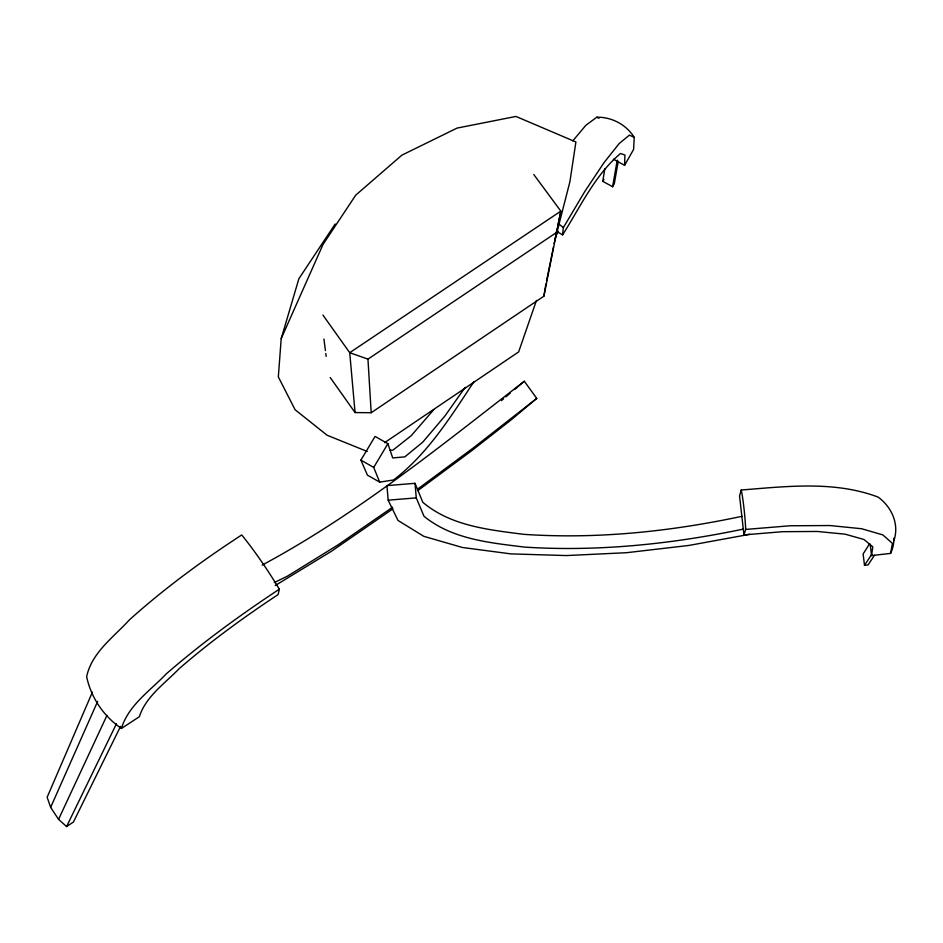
<?xml version="1.0" encoding="UTF-8"?>
<svg xmlns="http://www.w3.org/2000/svg" width="943" height="943" viewBox="0 0 943 943"><rect width="100%" height="100%" fill="white"/><g stroke="black" fill="none" stroke-linecap="round" stroke-linejoin="round"><path stroke-width="1.41" d="M613.41 159.178L624.572 165.331L624.938 155.076L620.518 153.485C594.809 175.139 580.369 206.93 562.617 234.831L556.358 231.353M572.849 140.849L585.839 125.313L596.801 117.215C611.689 116.897 626.376 124.665 634.226 137.36L633.59 149.442L624.572 165.331M335.178 224.01L298.884 278.727L281.203 338.596L278.326 376.905L295.1 409.745L327.08 435.23L367.298 451.485M562.617 234.831L563.336 227.64L584.754 191.582L603.885 162.821L619.138 143.607L629.417 135.12L634.226 137.36M893.881 538.147A35.41 34.372 0 0 1 890.581 553.4L871.58 555.568L872.794 546.834L863.941 539.479L845.093 534.174L817.31 531.463L782.631 531.687L743.933 534.881L739.548 495.947L741.245 490.006C786.603 486.435 834.531 480.6 878.11 497.102C891.713 506.921 899.61 524.426 893.834 540.822M618.254 161.253L614.294 183.744L612.596 186.726L602.813 181.339L604.805 168.644M330.215 377.53L355.063 412.562L371.188 412.728L543.887 296.185L545.938 283.867M612.596 186.726L617.229 160.157M543.887 296.185L560.826 211.138L533.785 174.514M890.581 553.4L892.455 543.392L882.813 534.893L861.596 528.728L829.934 525.546L790.163 525.758L745.701 529.424L743.933 534.881M546.527 281.014L553.529 246.795M554.991 239.663L557.325 228.253M557.902 225.401L560.826 211.138L349.723 352.706L355.063 412.562M279.317 589.21L278.126 594.573C243.73 617.288 210.372 641.605 179.205 668.622C164.919 683.486 145.917 696.299 139.34 716.739L121.423 728.444A86.402 84.304 -2.9 0 1 86.65 676.732C91.66 652.532 113.655 637.209 129.38 619.881C164.365 588.444 202.356 560.602 241.726 534.94A84.611 13.756 56.9 0 1 279.317 589.21C239.946 615.201 201.767 643.032 166.133 673.986C150.137 690.818 128.413 705.223 121.423 728.444M554.071 243.518L569.89 181.775L575.902 141.98L515.951 116.437L457.049 128.095L401.895 155.147L355.723 195.154L323.048 244.402L281.203 338.596M536.449 300.428L518.65 351.904L384.603 442.668M92.39 692.15L47.15 797.248L50.639 807.397L58.56 819.349L66.576 826.563L73.413 822.048L120.574 726.346M50.639 807.397L97.671 701.333M58.56 819.349L106.995 715.336M556.264 235.243L558.15 231.283M66.576 826.563L116.437 723.764M602.813 181.339L603.944 179.347M379.687 482.132L373.711 467.422L387.903 443.693L375.09 436.409L360.886 460.101L367.44 475.142L379.687 482.132L393.573 479.963C427.533 454.019 450.613 417.03 473.857 381.797M869.387 544.076L863.116 553.977L864.507 565.328L868.067 564.928L874.479 555.286M864.507 565.328L871.615 554.508M465.182 387.314L444.955 415.957L422.688 442.22L404.795 456.872L392.712 457.921L387.903 443.693M433.768 409.627L411.219 435.701L392.96 450.129L390.166 450.306M501.44 400.598L503.621 398.759M505.79 396.92L510.151 393.231M514.513 389.542L524.308 381.255L536.744 398.406L510.469 420.425L471.052 451.202L417.796 490.596M524.308 381.255C440.039 446.558 356.36 514.536 262.154 565.105M536.744 398.406L473.457 447.819L417.454 489.252M392.642 507.193L338.101 544.83L287.415 576.173L274.26 582.574M392.889 508.855L331.5 551.219L275.215 585.532M322.93 315.08L349.723 352.706L367.959 359.142L557.03 232.143M742.141 516.281C670.39 531.557 596.766 539.372 523.436 534.304C488.498 529.766 450.754 525.958 422.794 502.277L415.014 483.323L386.948 485.621L388.162 500.179L397.981 520.442L423.808 536.331L462.447 547.494L510.894 553.883L566.401 555.568L626.494 552.704L688.838 545.455L749.638 534.327M743.579 529.047C671.722 544.064 598.062 551.844 524.65 547.105C489.818 542.767 452.239 539.361 424.008 516.269L416.264 497.88L415.014 483.323M388.162 500.179L416.264 497.88M596.801 117.215L599.041 118.288M360.886 460.101L373.711 467.422M323.932 339.044L325.418 350.607M325.783 353.507L326.16 356.395M870.165 544.052L871.58 555.568M367.959 359.142L371.188 412.728M741.245 490.006A27.441 2.027 84.3 0 1 745.701 529.424M559.364 224.446A26.781 5.764 30.4 0 1 563.336 227.64"/></g></svg>
